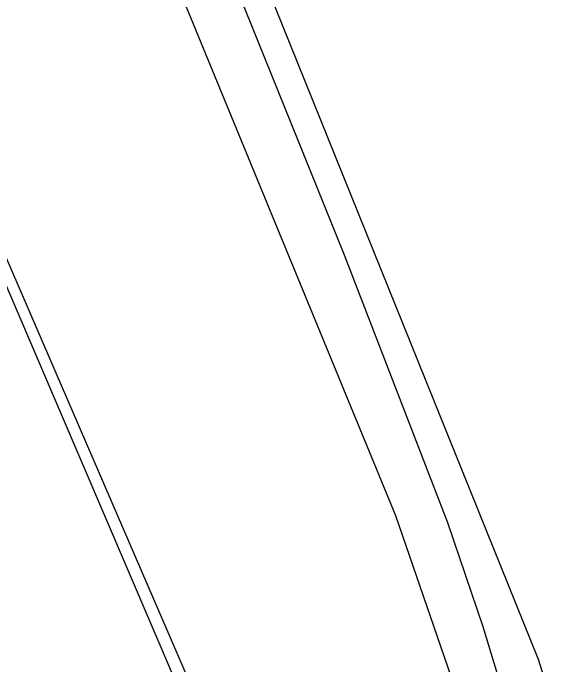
# Model space of a CAD drawing. Header units: inches. Extents: x 653559 to 669309, y 7245317 to 7256454.
# Drawn here: x 662825.7 to 663035.3, y 7251521.3 to 7251768.6 of the extents above; entities that cross this region are included whole.
import ezdxf

# ---------------------------------------------------------------- set-up
doc = ezdxf.new("R2010")
doc.units = ezdxf.units.IN
doc.header["$MEASUREMENT"] = 0
for name, color, linetype in [('Agricola', 3, 'Continuous'), ('Caminos', 1, 'Continuous'), ('Reserva', 92, 'Continuous')]:
    doc.layers.add(name, color=color, linetype=linetype)

msp = doc.modelspace()

# ---------------------------------------------------------------- linework, layer by layer
at = {"layer": 'Agricola', "transparency": 33554613}
msp.add_lwpolyline([(663784.49, 7251640.49), (663468.58, 7252194.53), (662973.28, 7251975.46), (662929.62, 7251968.31), (662893.11, 7251992.12), (662866.12, 7252016.73), (662831.2, 7252003.24), (663024.87, 7251523.81), (663078.06, 7251355.54), (663259.03, 7250967.39), (663379.68, 7251059.47), (663466.2, 7251158.69)], close=True, dxfattribs=at)
msp.add_polyline3d([(663145.84, 7250907.81, 0), (662930.74, 7251413.96, 0), (662703.81, 7251944.1, 0), (662696.27, 7251983.78, 0), (662026.74, 7251802.41, 0), (662091.43, 7251612.31, 0), (662179.94, 7251375.77, 0), (662219.49, 7251271.26, 0), (662263.94, 7251065.41, 0), (662262.62, 7251027.05, 0), (662272, 7250977.29, 0)], dxfattribs=at)
at = {"layer": 'Caminos', "transparency": 33554613}
msp.add_lwpolyline([(663032.08, 7251443.23), (663003.93, 7251536.15), (662990.6, 7251575.52), (662951.44, 7251676.91), (662911.22, 7251776.39), (662887.73, 7251835.45), (662871, 7251866.77), (662858.52, 7251898.1), (662840.1, 7251952.92), (662814.17, 7252024.26)], dxfattribs=at)
at = {"layer": 'Reserva', "transparency": 33554613}
msp.add_lwpolyline([(663149.16, 7250921.8), (662708.92, 7251940.07), (662708.08, 7251954.67), (662711.91, 7251962.05), (662740.09, 7251979.12), (662792.48, 7251978.72), (662808.35, 7251972.37), (662970.68, 7251578.27), (663040.53, 7251375.87), (663164.35, 7251103.61), (663223.09, 7250978.99), (663227.72, 7250961.26), (663223.09, 7250951.34), (663160.91, 7250919.92)], close=True, dxfattribs=at)

doc.saveas('drawing.dxf')
